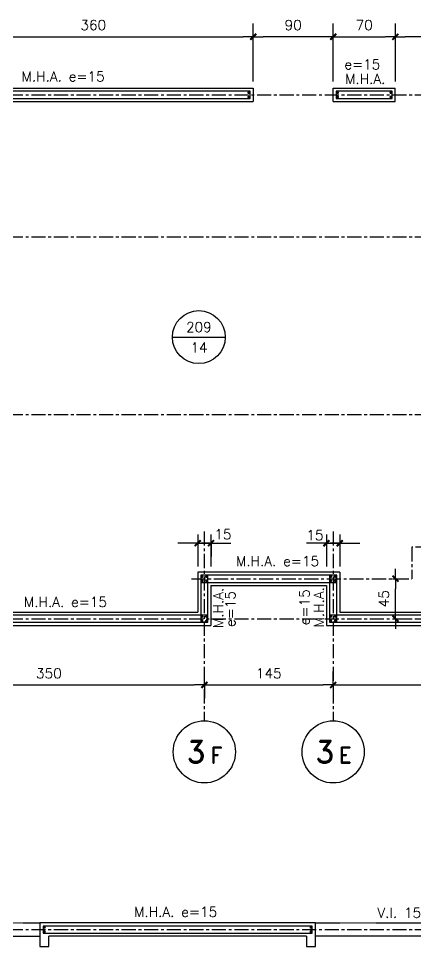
# Model space of a CAD drawing. Header units: millimetres. Extents: x -656237 to -652202, y 83238 to 86298.
# Drawn here: x -655369 to -654922, y 84009 to 85054 of the extents above; entities that cross this region are included whole.
import ezdxf
from ezdxf.enums import TextEntityAlignment as Align

# ---------------------------------------------------------------- set-up
doc = ezdxf.new("R2010")
doc.units = ezdxf.units.MM
doc.header["$LTSCALE"] = 0.5
doc.linetypes.add('CENTER', pattern=[50.8, 31.75, -6.35, 6.35, -6.35])
doc.linetypes.add('DASHED', pattern=[0.75, 0.5, -0.25])
for name, color, linetype in [('A-LINEA 015', 6, 'Continuous'), ('COTAS', 5, 'Continuous'), ('Cotas2', 1, 'Continuous'), ('EJES', 1, 'CENTER'), ('MALLA', 1, 'Continuous'), ('MUROS', 5, 'Continuous'), ('SEGMENTOS1', 2, 'DASHED'), ('TEXTOS1', 9, 'Continuous'), ('VIGAS', 3, 'Continuous')]:
    doc.layers.add(name, color=color, linetype=linetype)
doc.styles.add('ROMAND', font='romand')
doc.styles.add('ROMANS', font='romans')
doc.dimstyles.new('ING-50', dxfattribs={"dimscale": 5, "dimtxt": 2.25, "dimasz": 2.25, "dimexe": 3, "dimexo": 0, "dimgap": 1.5, "dimtad": 1, "dimdec": 1, "dimzin": 12, "dimdsep": 46, "dimtxsty": 'ROMANS', "dimblk1": 'TICK1', "dimblk2": 'TICK1', "dimsah": 1, "dimcen": 0.09, "dimclrd": 2, "dimclre": 1, "dimclrt": 3, "dimadec": 1, "dimazin": 3, "dimtfac": 1, "dimtdec": 1, "dimtix": 1, "dimtmove": 2, "dimatfit": 3, "dimfxl": 3, "dimtolj": 1, "dimtzin": 12, "dimarcsym": 0})

# ---------------------------------------------------------------- blocks, each defined once
blk = doc.blocks.new('TICK1')
at = {"color": 2}
for points in [[(0, 0), (-1, 0)], [(0, 0), (1, 0)]]:
    blk.add_lwpolyline(points, dxfattribs=at)
at = {"color": 2, "const_width": 0.2}
blk.add_lwpolyline([(-0.3, -0.3), (0.3, 0.3)], dxfattribs=at)
blk = doc.blocks.new('*D79')
at = {"layer": 'COTAS', "color": 1, "lineweight": -2, "ltscale": 0.5}
for p, q in [((-655104.7, 84983.2), (-655104.7, 85048.6)), ((-655014.7, 84983.2), (-655014.7, 85048.6))]:
    blk.add_line(p, q, dxfattribs=at)
at = {"layer": 'COTAS', "color": 2, "lineweight": -2, "ltscale": 0.5}
blk.add_line((-655026, 85033.6), (-655093.4, 85033.6), dxfattribs=at)
at = {"layer": 'Defpoints', "color": 0, "ltscale": 0.5}
for p in [(-655104.7, 85033.6), (-655104.7, 84983.2), (-655014.7, 84983.2)]:
    blk.add_point(p, dxfattribs=at)
at = {"layer": 'COTAS', "color": 2, "lineweight": -2, "ltscale": 0.5, "xscale": 11.25, "yscale": 11.25, "zscale": 11.25, "rotation": 180}
blk.add_blockref('TICK1', (-655104.7, 85033.6), dxfattribs=at)
at = {"layer": 'COTAS', "color": 2, "lineweight": -2, "ltscale": 0.5, "xscale": 11.25, "yscale": 11.25, "zscale": 11.25}
blk.add_blockref('TICK1', (-655014.7, 85033.6), dxfattribs=at)
at = {"layer": 'COTAS', "color": 3, "ltscale": 0.5, "insert": (-655059.7, 85046.8), "char_height": 11.25, "attachment_point": 5, "style": 'ROMANS'}
blk.add_mtext('\\A1;90', dxfattribs=at)
blk = doc.blocks.new('*D78')
at = {"layer": 'COTAS', "color": 1, "lineweight": -2, "ltscale": 0.5}
for p, q in [((-655014.7, 84983.2), (-655014.7, 85048.6)), ((-654944.7, 84983.2), (-654944.7, 85048.6))]:
    blk.add_line(p, q, dxfattribs=at)
at = {"layer": 'COTAS', "color": 2, "lineweight": -2, "ltscale": 0.5}
blk.add_line((-655003.5, 85033.6), (-654956, 85033.6), dxfattribs=at)
at = {"layer": 'Defpoints', "color": 0, "ltscale": 0.5}
for p in [(-654944.7, 85033.6), (-655014.7, 84983.2), (-654944.7, 84983.2)]:
    blk.add_point(p, dxfattribs=at)
at = {"layer": 'COTAS', "color": 2, "lineweight": -2, "ltscale": 0.5, "xscale": 11.25, "yscale": 11.25, "zscale": 11.25, "rotation": 180}
blk.add_blockref('TICK1', (-655014.7, 85033.6), dxfattribs=at)
at = {"layer": 'COTAS', "color": 2, "lineweight": -2, "ltscale": 0.5, "xscale": 11.25, "yscale": 11.25, "zscale": 11.25}
blk.add_blockref('TICK1', (-654944.7, 85033.6), dxfattribs=at)
at = {"layer": 'COTAS', "color": 3, "ltscale": 0.5, "insert": (-654979.7, 85046.8), "char_height": 11.25, "attachment_point": 5, "style": 'ROMANS'}
blk.add_mtext('\\A1;70', dxfattribs=at)
blk = doc.blocks.new('*D80')
at = {"layer": 'COTAS', "color": 1, "lineweight": -2, "ltscale": 0.5}
for p, q in [((-654944.7, 84983.2), (-654944.7, 85048.6)), ((-654864.7, 84983.2), (-654864.7, 85048.6))]:
    blk.add_line(p, q, dxfattribs=at)
at = {"layer": 'COTAS', "color": 2, "lineweight": -2, "ltscale": 0.5}
blk.add_line((-654876, 85033.6), (-654933.5, 85033.6), dxfattribs=at)
at = {"layer": 'Defpoints', "color": 0, "ltscale": 0.5}
for p in [(-654944.7, 85033.6), (-654944.7, 84983.2), (-654864.7, 84983.2)]:
    blk.add_point(p, dxfattribs=at)
at = {"layer": 'COTAS', "color": 2, "lineweight": -2, "ltscale": 0.5, "xscale": 11.25, "yscale": 11.25, "zscale": 11.25, "rotation": 180}
blk.add_blockref('TICK1', (-654944.7, 85033.6), dxfattribs=at)
at = {"layer": 'COTAS', "color": 2, "lineweight": -2, "ltscale": 0.5, "xscale": 11.25, "yscale": 11.25, "zscale": 11.25}
blk.add_blockref('TICK1', (-654864.7, 85033.6), dxfattribs=at)
at = {"layer": 'COTAS', "color": 3, "ltscale": 0.5, "insert": (-654904.7, 85046.8), "char_height": 11.25, "attachment_point": 5, "style": 'ROMANS'}
blk.add_mtext('\\A1;80', dxfattribs=at)
blk = doc.blocks.new('*D82')
at = {"layer": 'COTAS', "color": 1, "lineweight": -2, "ltscale": 0.5}
for p, q in [((-655464.7, 85026.5), (-655464.7, 85048.6)), ((-655104.7, 84983.2), (-655104.7, 85048.6))]:
    blk.add_line(p, q, dxfattribs=at)
at = {"layer": 'COTAS', "color": 2, "lineweight": -2, "ltscale": 0.5}
blk.add_line((-655453.5, 85033.6), (-655115.9, 85033.6), dxfattribs=at)
at = {"layer": 'Defpoints', "color": 0, "ltscale": 0.5}
for p in [(-655104.7, 85033.6), (-655464.7, 85026.5), (-655104.7, 84983.2)]:
    blk.add_point(p, dxfattribs=at)
at = {"layer": 'COTAS', "color": 2, "lineweight": -2, "ltscale": 0.5, "xscale": 11.25, "yscale": 11.25, "zscale": 11.25, "rotation": 180}
blk.add_blockref('TICK1', (-655464.7, 85033.6), dxfattribs=at)
at = {"layer": 'COTAS', "color": 2, "lineweight": -2, "ltscale": 0.5, "xscale": 11.25, "yscale": 11.25, "zscale": 11.25}
blk.add_blockref('TICK1', (-655104.7, 85033.6), dxfattribs=at)
at = {"layer": 'COTAS', "color": 3, "ltscale": 0.5, "insert": (-655284.7, 85046.8), "char_height": 11.25, "attachment_point": 5, "style": 'ROMANS'}
blk.add_mtext('\\A1;360', dxfattribs=at)
blk = doc.blocks.new('losa-ne')
at = {"color": 5, "linetype": 'Continuous'}
blk.add_line((-29.8, 0), (29.7, 0), dxfattribs=at)
at = {"color": 3, "linetype": 'Continuous'}
blk.add_circle((0, 0), 29.8, dxfattribs=at)
at = {"color": 3, "linetype": 'Continuous', "style": 'ROMANS'}
for tag, p in [('N%%DL', (0, 5.6)), ('ESP', (0.2, -17.4))]:
    blk.add_attdef(tag, text='', height=11.2, dxfattribs=at).set_placement(p, align=Align.CENTER)
blk = doc.blocks.new('*D237')
at = {"layer": 'COTAS', "color": 1, "lineweight": -2}
for p, q in [((-654948, 84423.3), (-654929.5, 84423.3)), ((-654947.8, 84378.3), (-654929.5, 84378.3))]:
    blk.add_line(p, q, dxfattribs=at)
at = {"layer": 'COTAS', "color": 2, "lineweight": -2}
blk.add_line((-654944.5, 84389.5), (-654944.5, 84412), dxfattribs=at)
at = {"layer": 'Defpoints', "color": 0}
for p in [(-654948, 84423.3), (-654944.5, 84423.3), (-654947.8, 84378.3)]:
    blk.add_point(p, dxfattribs=at)
at = {"layer": 'COTAS', "color": 2, "lineweight": -2, "xscale": 11.25, "yscale": 11.25, "zscale": 11.25}
for p, rotation in [((-654944.5, 84423.3), 90), ((-654944.5, 84378.3), 270)]:
    blk.add_blockref('TICK1', p, dxfattribs=dict(at, rotation=rotation))
at = {"layer": 'COTAS', "color": 3, "insert": (-654957.6, 84400.8), "char_height": 11.25, "attachment_point": 5, "rotation": 90, "style": 'ROMANS'}
blk.add_mtext('\\A1;45', dxfattribs=at)
blk = doc.blocks.new('eje-3')
at = {"color": 3, "linetype": 'Continuous'}
blk.add_circle((0, 0), 35, dxfattribs=at)
at = {"color": 5, "linetype": 'Continuous', "style": 'ROMAND'}
for height, p in [(25, (-9.2, 0)), (18, (13.7, -3.6))]:
    blk.add_attdef('0', text='', height=height, dxfattribs=at).set_placement(p, align=Align.MIDDLE)
blk = doc.blocks.new('*D238')
at = {"layer": 'COTAS', "color": 1, "lineweight": -2}
for p, q in [((-655159.7, 84303.7), (-655159.7, 84318.7)), ((-655014.7, 84303.7), (-655014.7, 84288.7))]:
    blk.add_line(p, q, dxfattribs=at)
at = {"layer": 'COTAS', "color": 2, "lineweight": -2}
blk.add_line((-655148.5, 84303.7), (-655026, 84303.7), dxfattribs=at)
at = {"layer": 'Defpoints', "color": 0}
for p in [(-655159.7, 84303.7), (-655014.7, 84303.7), (-655014.7, 84303.7)]:
    blk.add_point(p, dxfattribs=at)
at = {"layer": 'COTAS', "color": 2, "lineweight": -2, "xscale": 11.25, "yscale": 11.25, "zscale": 11.25, "rotation": 180}
blk.add_blockref('TICK1', (-655159.7, 84303.7), dxfattribs=at)
at = {"layer": 'COTAS', "color": 2, "lineweight": -2, "xscale": 11.25, "yscale": 11.25, "zscale": 11.25}
blk.add_blockref('TICK1', (-655014.7, 84303.7), dxfattribs=at)
at = {"layer": 'COTAS', "color": 3, "insert": (-655087.2, 84316.8), "char_height": 11.25, "attachment_point": 5, "style": 'ROMANS'}
blk.add_mtext('\\A1;145', dxfattribs=at)
blk = doc.blocks.new('*D239')
at = {"layer": 'COTAS', "color": 2, "lineweight": -2}
for p, q in [((-655033.5, 84463.3), (-655044.7, 84463.3)), ((-655022.2, 84463.3), (-655007.2, 84463.3)), ((-654996, 84463.3), (-654984.7, 84463.3))]:
    blk.add_line(p, q, dxfattribs=at)
at = {"layer": 'COTAS', "color": 1, "lineweight": -2}
for p, q in [((-655022.2, 84463.3), (-655022.2, 84448.3)), ((-655007.2, 84463.3), (-655007.2, 84448.3))]:
    blk.add_line(p, q, dxfattribs=at)
at = {"layer": 'Defpoints', "color": 0}
for p in [(-655022.2, 84463.3), (-655007.2, 84463.3), (-655007.2, 84463.3)]:
    blk.add_point(p, dxfattribs=at)
at = {"layer": 'COTAS', "color": 2, "lineweight": -2, "xscale": 11.25, "yscale": 11.25, "zscale": 11.25}
blk.add_blockref('TICK1', (-655022.2, 84463.3), dxfattribs=at)
at = {"layer": 'COTAS', "color": 2, "lineweight": -2, "xscale": 11.25, "yscale": 11.25, "zscale": 11.25, "rotation": 180}
blk.add_blockref('TICK1', (-655007.2, 84463.3), dxfattribs=at)
at = {"layer": 'COTAS', "color": 3, "insert": (-655035.2, 84472.4), "char_height": 11.25, "attachment_point": 5, "style": 'ROMANS'}
blk.add_mtext('\\A1;15', dxfattribs=at)
blk = doc.blocks.new('*D240')
at = {"layer": 'COTAS', "color": 2, "lineweight": -2}
for p, q in [((-655178.5, 84463.3), (-655189.7, 84463.3)), ((-655167.2, 84463.3), (-655152.2, 84463.3)), ((-655141, 84463.3), (-655129.7, 84463.3))]:
    blk.add_line(p, q, dxfattribs=at)
at = {"layer": 'COTAS', "color": 1, "lineweight": -2}
for p, q in [((-655167.2, 84463.3), (-655167.2, 84448.3)), ((-655152.2, 84463.3), (-655152.2, 84448.3))]:
    blk.add_line(p, q, dxfattribs=at)
at = {"layer": 'Defpoints', "color": 0}
for p in [(-655167.2, 84463.3), (-655152.2, 84463.3), (-655152.2, 84463.3)]:
    blk.add_point(p, dxfattribs=at)
at = {"layer": 'COTAS', "color": 2, "lineweight": -2, "xscale": 11.25, "yscale": 11.25, "zscale": 11.25}
blk.add_blockref('TICK1', (-655167.2, 84463.3), dxfattribs=at)
at = {"layer": 'COTAS', "color": 2, "lineweight": -2, "xscale": 11.25, "yscale": 11.25, "zscale": 11.25, "rotation": 180}
blk.add_blockref('TICK1', (-655152.2, 84463.3), dxfattribs=at)
at = {"layer": 'COTAS', "color": 3, "insert": (-655138.8, 84473.4), "char_height": 11.25, "attachment_point": 5, "style": 'ROMANS'}
blk.add_mtext('\\A1;15', dxfattribs=at)
blk = doc.blocks.new('*D246')
at = {"layer": 'COTAS', "color": 1, "lineweight": -2}
for p, q in [((-655014.7, 84303.7), (-655014.7, 84318.7)), ((-654784.7, 84303.7), (-654784.7, 84288.7))]:
    blk.add_line(p, q, dxfattribs=at)
at = {"layer": 'COTAS', "color": 2, "lineweight": -2}
blk.add_line((-655003.5, 84303.7), (-654796, 84303.7), dxfattribs=at)
at = {"layer": 'Defpoints', "color": 0}
for p in [(-655014.7, 84303.7), (-654784.7, 84303.7), (-654784.7, 84303.7)]:
    blk.add_point(p, dxfattribs=at)
at = {"layer": 'COTAS', "color": 2, "lineweight": -2, "xscale": 11.25, "yscale": 11.25, "zscale": 11.25, "rotation": 180}
blk.add_blockref('TICK1', (-655014.7, 84303.7), dxfattribs=at)
at = {"layer": 'COTAS', "color": 2, "lineweight": -2, "xscale": 11.25, "yscale": 11.25, "zscale": 11.25}
blk.add_blockref('TICK1', (-654784.7, 84303.7), dxfattribs=at)
at = {"layer": 'COTAS', "color": 3, "insert": (-654899.7, 84316.8), "char_height": 11.25, "attachment_point": 5, "style": 'ROMANS'}
blk.add_mtext('\\A1;230', dxfattribs=at)
blk = doc.blocks.new('*D247')
at = {"layer": 'COTAS', "color": 1, "lineweight": -2}
for p, q in [((-655509.7, 84303.7), (-655509.7, 84318.7)), ((-655159.7, 84303.7), (-655159.7, 84288.7))]:
    blk.add_line(p, q, dxfattribs=at)
at = {"layer": 'COTAS', "color": 2, "lineweight": -2}
blk.add_line((-655498.5, 84303.7), (-655171, 84303.7), dxfattribs=at)
at = {"layer": 'Defpoints', "color": 0}
for p in [(-655509.7, 84303.7), (-655159.7, 84303.7), (-655159.7, 84303.7)]:
    blk.add_point(p, dxfattribs=at)
at = {"layer": 'COTAS', "color": 2, "lineweight": -2, "xscale": 11.25, "yscale": 11.25, "zscale": 11.25, "rotation": 180}
blk.add_blockref('TICK1', (-655509.7, 84303.7), dxfattribs=at)
at = {"layer": 'COTAS', "color": 2, "lineweight": -2, "xscale": 11.25, "yscale": 11.25, "zscale": 11.25}
blk.add_blockref('TICK1', (-655159.7, 84303.7), dxfattribs=at)
at = {"layer": 'COTAS', "color": 3, "insert": (-655334.7, 84316.8), "char_height": 11.25, "attachment_point": 5, "style": 'ROMANS'}
blk.add_mtext('\\A1;350', dxfattribs=at)

msp = doc.modelspace()

# ---------------------------------------------------------------- linework, layer by layer
at = {"layer": 'Cotas2'}
for p, q in [((-655167.215, 84473.239), (-655167.215, 84437.172)), ((-655152.215, 84473.239), (-655152.215, 84437.172)), ((-655022.215, 84473.239), (-655022.215, 84437.172)), ((-655007.215, 84473.239), (-655007.215, 84437.172))]:
    msp.add_line(p, q, dxfattribs=at)
at = {"layer": 'EJES'}
for p, q in [((-656167.215, 84968.253), (-654752.981, 84968.253)), ((-656167.215, 84808.253), (-653139.035, 84808.253)), ((-656167.215, 84608.253), (-653139.035, 84608.253)), ((-655159.715, 84476.607), (-655159.715, 84263.345)), ((-655014.715, 84476.607), (-655014.715, 84263.345)), ((-654906.136, 84458.76), (-654926.136, 84458.76)), ((-654926.136, 84458.76), (-654926.136, 84423.253)), ((-655174.237, 84423.253), (-654926.136, 84423.253)), ((-656167.215, 84378.253), (-653139.035, 84378.253)), ((-656167.215, 84028.253), (-653137.403, 84028.253))]:
    msp.add_line(p, q, dxfattribs=at)
at = {"layer": 'MALLA', "ltscale": 0.5}
for p, q in [((-655108.196, 84972.253), (-655513.715, 84972.253)), ((-655108.196, 84964.253), (-655108.196, 84972.253)), ((-654948.215, 84972.253), (-655011.215, 84972.253)), ((-655011.215, 84972.253), (-655011.215, 84964.253)), ((-654948.215, 84964.253), (-654948.215, 84972.253)), ((-655513.715, 84964.253), (-655108.196, 84964.253)), ((-655011.215, 84964.253), (-654948.215, 84964.253)), ((-655163.715, 84427.253), (-655163.715, 84374.253)), ((-655010.715, 84427.253), (-655163.715, 84427.253)), ((-655155.715, 84374.253), (-655155.715, 84427.253)), ((-655018.715, 84427.253), (-655018.715, 84374.253)), ((-655010.715, 84374.253), (-655010.715, 84427.253)), ((-655163.715, 84419.253), (-655010.715, 84419.253)), ((-655155.715, 84382.253), (-655726.215, 84382.253)), ((-654780.715, 84382.253), (-655018.715, 84382.253)), ((-655726.215, 84374.253), (-655155.715, 84374.253)), ((-655018.715, 84374.253), (-654780.715, 84374.253)), ((-655341.215, 84032.253), (-655341.215, 84024.253)), ((-655038.215, 84032.253), (-655341.215, 84032.253)), ((-655038.215, 84024.253), (-655038.215, 84032.253)), ((-655341.215, 84024.253), (-655038.215, 84024.253))]:
    msp.add_line(p, q, dxfattribs=at)
at = {"layer": 'MALLA', "ltscale": 0.5, "const_width": 1.5}
for points in [[(-655110.537, 84970.662, 1), (-655109.037, 84970.662, 1)], [(-655010.374, 84970.662, 1), (-655008.874, 84970.662, 1)], [(-654950.556, 84970.662, 1), (-654949.056, 84970.662, 1)], [(-655110.537, 84965.844, 1), (-655109.037, 84965.844, 1)], [(-655010.374, 84965.844, 1), (-655008.874, 84965.844, 1)], [(-654950.556, 84965.844, 1), (-654949.056, 84965.844, 1)], [(-655163.044, 84425.669, 1), (-655161.544, 84425.669, 1)], [(-655163.044, 84420.997, 1), (-655161.544, 84420.997, 1)], [(-655158.179, 84425.669, 1), (-655156.679, 84425.669, 1)], [(-655158.179, 84420.997, 1), (-655156.679, 84420.997, 1)], [(-655018.044, 84425.669, 1), (-655016.544, 84425.669, 1)], [(-655018.044, 84420.997, 1), (-655016.544, 84420.997, 1)], [(-655013.179, 84425.669, 1), (-655011.679, 84425.669, 1)], [(-655013.179, 84420.997, 1), (-655011.679, 84420.997, 1)], [(-655163.044, 84380.72, 1), (-655161.544, 84380.72, 1)], [(-655163.044, 84375.812, 1), (-655161.544, 84375.812, 1)], [(-655158.179, 84380.72, 1), (-655156.679, 84380.72, 1)], [(-655158.179, 84375.812, 1), (-655156.679, 84375.812, 1)], [(-655018.044, 84380.776, 1), (-655016.544, 84380.776, 1)], [(-655018.044, 84375.864, 1), (-655016.544, 84375.864, 1)], [(-655013.179, 84380.776, 1), (-655011.679, 84380.776, 1)], [(-655013.179, 84375.864, 1), (-655011.679, 84375.864, 1)], [(-655340.374, 84030.662, 1), (-655338.874, 84030.662, 1)], [(-655040.556, 84030.662, 1), (-655039.056, 84030.662, 1)], [(-655340.374, 84025.844, 1), (-655338.874, 84025.844, 1)], [(-655040.556, 84025.844, 1), (-655039.056, 84025.844, 1)]]:
    msp.add_lwpolyline(points, format="xyb", close=True, dxfattribs=at)
at = {"layer": 'MUROS', "ltscale": 0.5}
for p, q in [((-655517.215, 84975.753), (-655104.696, 84975.753)), ((-655104.696, 84975.753), (-655104.696, 84960.753)), ((-655014.715, 84975.753), (-654944.715, 84975.753)), ((-655014.715, 84960.753), (-655014.715, 84975.753)), ((-654944.715, 84960.753), (-654944.715, 84975.753)), ((-655517.215, 84960.753), (-655104.696, 84960.753)), ((-655014.715, 84960.753), (-654944.715, 84960.753)), ((-655007.215, 84430.753), (-655167.215, 84430.753)), ((-655152.215, 84415.753), (-655022.215, 84415.753)), ((-655729.715, 84385.753), (-655167.215, 84385.753)), ((-655007.215, 84385.753), (-654792.215, 84385.753)), ((-655729.715, 84370.753), (-655152.215, 84370.753)), ((-655022.215, 84370.753), (-654777.215, 84370.753)), ((-655334.715, 84009.253), (-655334.715, 84020.753)), ((-655044.715, 84020.753), (-655044.715, 84009.253)), ((-655344.715, 84009.253), (-655334.715, 84009.253)), ((-655044.715, 84009.253), (-655034.715, 84009.253))]:
    msp.add_line(p, q, dxfattribs=at)
at = {"layer": 'MUROS'}
for p, q in [((-655167.215, 84430.753), (-655167.215, 84385.753)), ((-655007.215, 84430.753), (-655007.215, 84385.753)), ((-655152.215, 84415.753), (-655152.215, 84370.753)), ((-655022.215, 84415.753), (-655022.215, 84370.753)), ((-655034.715, 84035.753), (-655344.715, 84035.753)), ((-655344.715, 84035.753), (-655344.715, 84009.253)), ((-655034.715, 84009.253), (-655034.715, 84035.753)), ((-655044.715, 84020.753), (-655334.715, 84020.753))]:
    msp.add_line(p, q, dxfattribs=at)
at = {"layer": 'SEGMENTOS1', "ltscale": 0.5}
for p, q in [((-655584.715, 84035.753), (-655344.715, 84035.753)), ((-655034.715, 84035.753), (-654794.715, 84035.753))]:
    msp.add_line(p, q, dxfattribs=at)
at = {"layer": 'VIGAS', "ltscale": 0.5}
for p, q in [((-655584.715, 84020.753), (-655344.715, 84020.753)), ((-654794.715, 84020.753), (-655034.715, 84020.753))]:
    msp.add_line(p, q, dxfattribs=at)

# ---------------------------------------------------------------- block references
at = {"layer": 'A-LINEA 015', "ltscale": 0.5}
ref = msp.add_blockref('eje-3', (-655159.715, 84228.345), dxfattribs=at)
ref.add_attrib('0', '3', dxfattribs={"layer": '0', "color": 5, "linetype": 'Continuous', "height": 25, "style": 'ROMAND'}).set_placement((-655168.905, 84228.345), align=Align.MIDDLE)
ref.add_attrib('0', 'F', dxfattribs={"layer": '0', "color": 5, "linetype": 'Continuous', "height": 18, "style": 'ROMAND'}).set_placement((-655146.028, 84224.763), align=Align.MIDDLE)
ref = msp.add_blockref('eje-3', (-655014.715, 84228.345), dxfattribs=at)
ref.add_attrib('0', '3', dxfattribs={"layer": '0', "color": 5, "linetype": 'Continuous', "height": 25, "style": 'ROMAND'}).set_placement((-655023.905, 84228.345), align=Align.MIDDLE)
ref.add_attrib('0', 'E', dxfattribs={"layer": '0', "color": 5, "linetype": 'Continuous', "height": 18, "style": 'ROMAND'}).set_placement((-655001.028, 84224.763), align=Align.MIDDLE)
at = {"layer": 'TEXTOS1', "ltscale": 0.5}
msp.add_blockref('losa-ne', (-655165.879, 84695.454), dxfattribs=at).add_auto_attribs({'N%%DL': '209', 'ESP': '14'})

# ---------------------------------------------------------------- texts
at = {"layer": 'TEXTOS1', "style": 'ROMANS'}
for s, p in [('e=15', (-654981.898, 84996.92)), ('M.H.A. e=15', (-655318.664, 84983.306)), ('M.H.A.', (-654978.553, 84980.533)), ('M.H.A. e=15', (-655077.247, 84437.532)), ('M.H.A. e=15', (-655316.044, 84391.547)), ('M.H.A. e=15', (-655191.976, 84042.573)), ('V.I. 15/113', (-654920.456, 84041.583))]:
    msp.add_text(s, height=11.25, dxfattribs=at).set_placement(p, align=Align.CENTER)
for s, p in [('M.H.A.', (-655138.48, 84390.426)), ('e=15', (-655124.806, 84389.138)), ('e=15', (-655041.245, 84391.145)), ('M.H.A.', (-655025.111, 84391.145))]:
    msp.add_text(s, height=11.25, rotation=90, dxfattribs=at).set_placement(p, align=Align.CENTER)

# ---------------------------------------------------------------- dimensions: what is measured, and where the dimension line sits
at = {"layer": 'COTAS', "ltscale": 0.5}
for base, p1, p2, picture, middle in [((-655104.696, 85033.637), (-655464.715, 85026.452), (-655104.696, 84983.217), '*D82', (-655284.705, 85046.762)), ((-654944.715, 85033.637), (-655014.715, 84983.217), (-654944.715, 84983.217), '*D78', (-654979.715, 85046.762))]:
    dim = msp.add_linear_dim(base=base, p1=p1, p2=p2, dimstyle='ING-50', dxfattribs=at)
    dim.commit()
    dim.dimension.update_dxf_attribs({"geometry": picture, "text_midpoint": middle})
for base, p1, p2, picture, middle in [((-655104.696, 85033.637), (-655014.715, 84983.217), (-655104.696, 84983.217), '*D79', (-655059.705, 85046.762)), ((-654944.715, 85033.637), (-654864.715, 84983.217), (-654944.715, 84983.217), '*D80', (-654904.715, 85046.762))]:
    dim = msp.add_linear_dim(base=base, p1=p1, p2=p2, angle=180, dimstyle='ING-50', dxfattribs=at)
    dim.commit()
    dim.dimension.update_dxf_attribs({"geometry": picture, "text_midpoint": middle})
at = {"layer": 'COTAS'}
for base, p1, p2, picture, middle in [((-655152.215, 84463.287), (-655167.215, 84463.287), (-655152.215, 84463.287), '*D240', (-655138.806, 84473.4)), ((-655007.215, 84463.287), (-655022.215, 84463.287), (-655007.215, 84463.287), '*D239', (-655035.172, 84472.399))]:
    dim = msp.add_linear_dim(base=base, p1=p1, p2=p2, dimstyle='ING-50', dxfattribs=at)
    dim.commit()
    dim.dimension.update_dxf_attribs({"geometry": picture, "text_midpoint": middle, "dimtype": 160})
dim = msp.add_linear_dim(base=(-654944.468, 84423.253), p1=(-654947.764, 84378.253), p2=(-654947.954, 84423.253), angle=90, dimstyle='ING-50', dxfattribs=at)
dim.commit()
dim.dimension.update_dxf_attribs({"geometry": '*D237', "text_midpoint": (-654957.593, 84400.753)})
for base, p1, p2, picture, middle in [((-655159.715, 84303.711), (-655509.715, 84303.711), (-655159.715, 84303.711), '*D247', (-655334.715, 84316.836)), ((-655014.715, 84303.711), (-655159.715, 84303.711), (-655014.715, 84303.711), '*D238', (-655087.215, 84316.836)), ((-654784.715, 84303.711), (-655014.715, 84303.711), (-654784.715, 84303.711), '*D246', (-654899.715, 84316.836))]:
    dim = msp.add_linear_dim(base=base, p1=p1, p2=p2, dimstyle='ING-50', dxfattribs=at)
    dim.commit()
    dim.dimension.update_dxf_attribs({"geometry": picture, "text_midpoint": middle})

doc.saveas('drawing.dxf')
